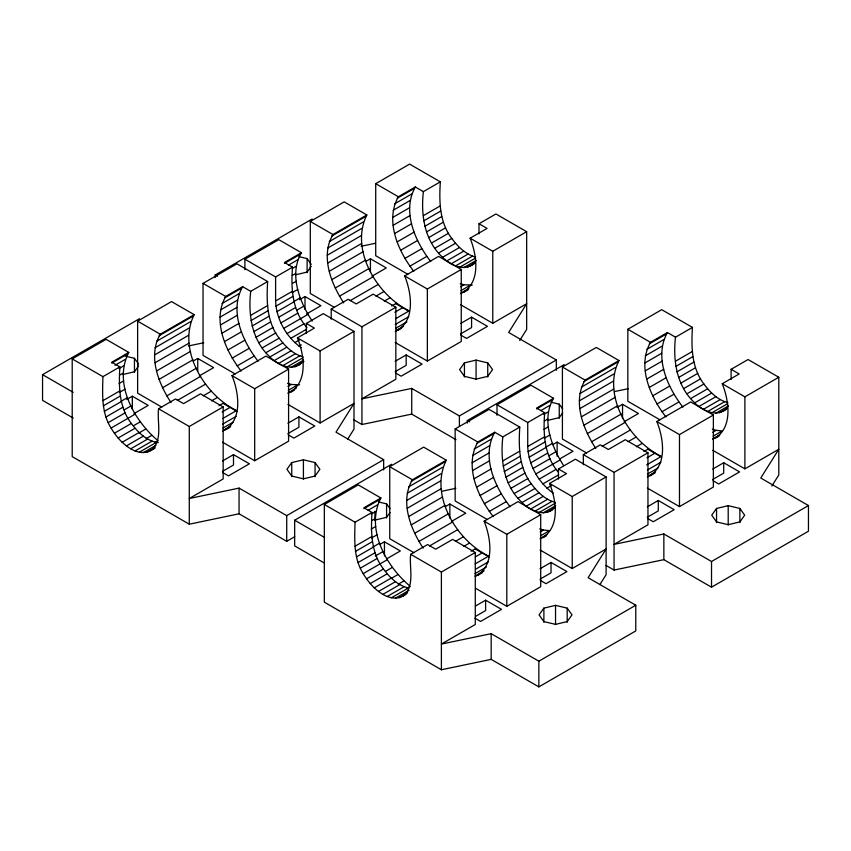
<?xml version="1.0" encoding="UTF-8"?>
<svg xmlns="http://www.w3.org/2000/svg" width="851" height="851" viewBox="0 0 851 851"><rect width="100%" height="100%" fill="white"/><g stroke="black" fill="none" stroke-linecap="round" stroke-linejoin="round"><path stroke-width="1.28" d="M154.744 442.754L158.137 440.797C133.915 420.702 113.034 383.141 128.767 352.42L106.109 339.336L72.207 358.909L72.207 456.615L189.273 524.195L239.057 513.802L286.723 541.321L294.712 536.715M171.008 402.566C158.392 383.258 147.563 355.931 160.275 334.22L194.177 314.657L171.519 301.573L137.628 321.146L137.628 393.162L161.722 407.076M222.994 418.373L236.557 410.544C204.283 394.949 176.902 349.399 194.177 314.657M241.099 371.015C225.526 350.92 212.027 320.71 225.696 296.456L242.641 286.67L250.705 291.329L267.661 281.543C266.416 300.903 266.703 322.029 279.117 338.145C285.138 346.325 292.925 354.09 302.999 356.782M258.055 361.228C242.482 341.134 228.983 310.923 242.641 286.67M312.157 321.072C299.552 301.765 288.712 274.437 301.435 252.726L278.777 239.652L244.886 259.225L244.886 269.693M343.676 302.871C331.06 283.564 320.231 256.236 332.954 234.536L366.845 214.963L344.198 201.878L310.296 221.451L310.296 293.467L334.4 307.381M395.672 318.678L409.225 310.86C376.95 295.254 349.58 249.705 366.845 214.963M413.777 271.32C398.204 251.226 384.705 221.026 398.364 196.762L415.309 186.975L423.383 191.635L440.329 181.848C439.095 201.219 439.382 222.334 451.796 238.45C457.806 246.63 465.603 254.406 475.666 257.098M409.352 585.584C385.641 565.458 365.292 528.301 380.886 497.984L358.228 484.9L324.337 504.473L324.337 602.178L441.392 669.758L491.176 659.365L538.853 686.885L635.782 630.921L635.782 605.231L588.105 577.712L606.114 548.969L572.223 568.542L540.087 549.991M430.723 261.534C415.15 241.439 401.651 211.239 415.309 186.975M423.128 548.129C410.512 528.822 399.683 501.494 412.405 479.783L446.296 460.21L423.649 447.137L389.747 466.71L389.747 538.726L413.852 552.639M475.124 563.936L488.676 556.107C456.402 540.513 429.032 494.963 446.296 460.21M493.229 516.578C477.656 496.484 464.146 466.274 477.815 442.02L494.761 432.234L502.835 436.893L519.78 427.106C518.546 446.467 518.823 467.593 531.247 483.708C537.258 491.878 545.044 499.654 555.118 502.345M510.175 506.792C494.601 486.698 481.102 456.487 494.761 432.234M563.575 465.518C551.352 446.435 541.034 419.554 553.554 398.289L530.907 385.205L497.005 404.778L497.005 415.256M595.796 448.434C583.19 429.127 572.351 401.8 585.073 380.089L618.975 360.526L596.317 347.442L562.415 367.015L562.415 439.031L586.52 452.945M646.664 464.901L661.355 456.413C629.07 440.818 601.7 395.268 618.975 360.526M665.897 416.884C650.324 396.789 636.825 366.579 650.483 342.325L667.439 332.539L675.503 337.198L692.448 327.412C691.214 346.772 691.501 367.898 703.915 384.014C709.925 392.194 717.723 399.97 727.796 402.651M682.842 407.097C667.269 387.003 653.77 356.803 667.439 332.539M647.366 476.954C667.929 467.38 663.844 438.85 656.823 421.522L690.725 401.949L713.372 415.022L713.372 487.038L679.481 506.611L647.345 488.059M347.761 439.042L353.995 429.095L353.995 331.39L323.274 313.657L306.328 323.433L306.328 333.549M519.738 340.464L526.663 329.401L526.663 231.695L495.942 213.963L478.996 223.749L478.996 233.855M599.881 584.605L606.114 574.659L606.114 476.954L575.393 459.21L558.447 468.997L558.447 479.102M771.857 486.017L778.793 474.964L778.793 377.259L748.072 359.526L731.115 369.313L731.115 379.418M138.585 365.994L134.447 371.759L122.799 374.546M311.253 266.299L307.115 272.065L295.467 274.852M291.755 462.582L286.936 469.305L291.755 476.039L303.413 478.826L315.061 476.039L319.891 469.305L315.061 462.582L303.413 459.795L291.755 462.582L291.755 476.709M464.433 362.888L459.604 369.611L464.433 376.344L476.081 379.131L487.74 376.344L492.559 369.611L487.74 362.888L476.081 360.101L464.433 362.888L464.433 377.014M390.013 512.515L386.567 517.312L374.919 520.099M562.692 412.82L559.245 417.628L547.587 420.415M543.885 608.135L539.055 614.869L543.885 621.592L555.533 624.379L567.192 621.592L572.01 614.869L567.192 608.135L555.533 605.348L543.885 608.135L543.885 622.272M716.553 508.451L711.723 515.174L716.553 521.908L728.201 524.695L739.859 521.908L744.689 515.174L739.859 508.451L728.201 505.664L716.553 508.451L716.553 522.578M303.296 360.271C295.435 373.004 277.958 365.675 269.927 356.963C251.832 340.453 248.035 314.583 250.705 291.329M475.964 260.576C468.103 273.309 450.636 265.98 442.594 257.279C424.5 240.769 420.702 214.888 423.383 191.635M555.416 505.834C547.555 518.567 530.088 511.238 522.046 502.526C503.952 486.017 500.154 460.146 502.835 436.893M728.084 406.14C720.223 418.873 702.756 411.544 694.714 402.831C676.63 386.322 672.822 360.452 675.503 337.198M72.207 358.909L102.928 376.653C102.45 393.992 101.301 412.735 111.077 428.064C115.97 436.329 122.438 443.839 130.735 448.817C137.436 452.86 147.149 454.657 153.233 448.573C162.498 437.563 156.967 421.649 158.552 408.757L175.497 398.97L183.561 403.629L200.517 393.843L223.164 406.927L223.164 478.943L189.273 498.505L239.057 488.112L286.723 515.632L383.652 459.678L383.652 469.943M222.579 431.085C243.141 421.511 239.046 392.981 232.025 375.653L265.927 356.08L288.585 369.153L288.585 441.169L254.683 460.742L222.547 442.19M287.989 393.311C308.551 383.748 304.456 355.218 297.446 337.879L314.391 328.092L306.328 323.433M395.247 331.39C415.809 321.827 411.714 293.287 404.704 275.958L438.595 256.385L461.253 269.469L461.253 341.485L427.351 361.058L395.226 342.496M460.668 293.627C481.219 284.053 477.134 255.523 470.114 238.195L487.059 228.408L478.996 223.749M324.337 504.473L355.058 522.206C354.569 539.555 353.42 558.299 363.196 573.617C368.089 581.882 374.568 589.403 382.865 594.381C389.556 598.413 399.268 600.221 405.363 594.136C414.618 583.126 409.086 567.213 410.671 554.32L427.617 544.534L435.691 549.193L452.636 539.406L475.284 552.48L475.284 624.496L441.392 644.069L491.176 633.676L538.853 661.195L635.782 605.231M475.688 576.233C495.197 565.862 491.006 538.385 484.155 521.206L518.046 501.633L540.704 514.717L540.704 586.733L506.802 606.306L475.815 588.413M540.108 538.874C560.671 529.311 556.586 500.771 549.565 483.442L566.511 473.656L558.447 468.997M712.787 439.19C733.349 429.617 729.254 401.087 722.233 383.748L739.189 373.961L731.115 369.313M73.197 418.043L42.55 400.353L42.55 374.663L139.479 318.7M215.218 277.543L215.218 274.969L312.147 219.005M235.174 373.951L203.038 355.399L203.038 283.383L236.94 263.81L267.661 281.543M407.842 274.256L375.716 255.704L375.716 183.688L409.608 164.115L440.329 181.848M128.767 352.42L111.811 362.207L119.885 366.866C118.64 386.226 118.927 407.352 131.341 423.458C137.926 432.34 146.829 441.212 158.297 442.616M301.435 252.726L284.489 262.512L292.553 267.171C290.744 288.095 292.297 311.179 306.988 327.592M111.768 363.079L127.586 353.952M159.105 335.751L193.007 316.189M224.526 297.988L241.471 288.202M284.447 263.395L300.265 254.258M331.784 236.067L365.675 216.494M397.194 198.294L414.139 188.518M114.928 365.345L125.097 359.473M156.605 341.272L190.507 321.699M222.026 303.509L238.971 293.723M288.723 265.001L297.765 259.778M329.284 241.588L363.186 222.015M394.694 203.814L411.65 194.028M102.928 376.653L119.885 366.866M244.886 259.225L275.607 276.958L292.553 267.171M119.055 368.526L123.576 365.919M155.084 347.719L188.986 328.146M220.505 309.955L237.45 300.169M292.85 268.182L296.244 266.225M327.763 248.035L361.654 228.462M393.173 210.261L410.118 200.474M119.672 375.089L123.055 373.132M154.574 354.931L188.475 335.368M219.984 317.168L236.94 307.381M292.34 275.394L295.733 273.437M327.241 255.247L361.143 235.674M392.662 217.484L409.608 207.697M119.055 383.546L123.576 380.94M155.084 362.739L188.986 343.166M220.505 324.976L237.45 315.189M292.85 283.202L296.244 281.245M327.763 263.055L361.654 243.482M393.173 225.281L410.118 215.494M102.928 400.651L119.885 390.864M250.705 315.338L267.661 305.552M301.233 347.676C286.266 337.156 276.33 319.285 275.607 300.967L292.553 291.18M423.383 215.643L440.329 205.857M119.448 392.407L125.097 389.141M156.605 370.951L190.507 351.378M222.026 333.177L238.971 323.391M292.116 292.712L297.765 289.446M329.284 271.256L363.186 251.683M394.694 233.493L411.65 223.707M103.279 405.874L120.225 396.087M251.056 320.55L268.001 310.775M275.947 306.179L292.893 296.393M423.724 220.866L440.669 211.08M120.81 401.459L127.586 397.545M159.105 379.355L193.007 359.782M224.526 341.581L241.471 331.794M293.489 301.765L300.265 297.85M331.784 279.66L365.675 260.087M397.194 241.897L414.139 232.11M104.29 411.363L121.246 401.576M252.066 326.039L269.022 316.253M276.969 311.668L293.914 301.882M424.745 226.355L441.69 216.569M126.82 399.396L132.331 396.215L148.223 405.395L133.905 413.66M193.337 360.994L197.74 358.452L213.633 367.632L199.315 375.897M299.499 299.712L304.998 296.531L320.891 305.7L306.573 313.966M366.015 261.31L370.419 258.757L386.301 267.937L371.993 276.203M105.96 416.979L122.916 407.193M253.736 331.667L270.692 321.88M278.639 317.285L295.584 307.509M426.415 231.972L443.36 222.185M124.225 409.852L131.001 405.938M162.52 387.737L196.411 368.175M227.93 349.974L244.875 340.187M296.893 310.158L303.669 306.243M335.188 288.053L369.089 268.48M400.598 250.279L417.554 240.493M108.247 422.596L125.193 412.809M256.023 337.273L272.969 327.486M280.915 322.901L297.861 313.115M428.691 237.589L445.637 227.802M111.077 428.064L135.235 414.107M166.753 395.917L200.655 376.344M232.163 358.154L249.12 348.367M258.853 342.74L275.798 332.954M283.745 328.369L307.913 314.423M339.421 296.222L373.323 276.649M404.842 258.459L421.788 248.673M431.521 243.046L448.477 233.27M114.396 433.244L131.341 423.458M262.172 347.931L279.117 338.145M287.064 333.56L304.02 323.774M434.84 248.237L451.796 238.45M331.22 319.178L331.22 309.062L348.165 299.275L356.239 303.935L373.185 294.148L395.843 307.232L395.843 379.248L361.941 398.821L411.724 388.418L459.402 415.948L556.331 359.984L556.331 370.259M133.416 425.787L140.202 421.873M177.359 400.417L205.612 384.099M237.131 365.909L254.077 356.122M350.038 300.722L378.28 284.415M409.799 266.214L426.745 256.428M118.119 438.031L135.064 428.244M265.895 352.708L282.84 342.921M290.787 338.336L306.605 329.209M438.563 253.024L455.519 243.237M122.15 442.286L139.096 432.499M269.927 356.963L286.872 347.176M294.818 342.591L299.339 339.985M442.594 257.279L459.54 247.492M138.979 432.936L145.766 429.021M203.261 395.821L211.176 391.247M375.94 296.127L383.844 291.563M126.395 445.913L143.34 436.127M274.171 360.59L291.116 350.803M299.063 346.219L301.318 344.91M446.839 260.906L463.784 251.119M146.138 438.637L151.786 435.382M211.559 400.874L217.207 397.608M384.226 301.18L389.875 297.924M130.735 448.817L147.691 439.031M278.522 363.494L295.467 353.718M451.19 263.81L468.135 254.024M135.086 450.934L152.042 441.148M282.872 365.611L299.818 355.824M455.54 265.927L472.486 256.14M219.026 405.64L223.547 403.034M391.705 305.956L396.215 303.339M139.33 452.211L156.286 442.424M287.106 366.887L302.935 357.76M459.785 267.193L475.603 258.066M143.362 452.604L155.797 445.435M291.138 367.292L303.573 360.111M463.816 267.597L476.241 260.417M158.552 408.757L189.273 426.489L223.164 406.927M232.025 375.653L254.683 388.726L288.585 369.153M297.446 337.879L320.093 350.963L353.995 331.39M331.22 309.062L361.941 326.805L395.843 307.232M404.704 275.958L427.351 289.032L461.253 269.469M470.114 238.195L492.772 251.268L526.663 231.695M147.085 452.126L154.999 447.552M294.861 366.802L303.903 361.579M467.529 267.108L475.443 262.544M150.404 450.764L154.925 448.158M298.18 365.451L300.435 364.143M470.848 265.757L474.241 263.799M222.143 411.948L230.057 407.384M394.811 312.253L402.725 307.69M222.558 424.192L236.121 416.362M287.978 386.428L291.361 384.471L299.616 384.78M395.236 324.497L408.788 316.668M460.646 286.734L464.04 284.777L472.294 285.085M222.941 428.053L233.11 422.181M288.351 390.29L297.393 385.067M395.609 328.358L406.916 321.838M461.029 290.595L470.06 285.372M222.856 430.585L230.759 426.021M288.266 392.822L296.18 388.258M395.524 330.901L403.438 326.327M460.944 293.127L468.848 288.563M225.558 429.861L230.078 427.255M290.968 392.098L294.361 390.141M398.225 330.177L401.619 328.22M463.635 292.404L468.156 289.797M222.483 460.987L233.493 454.625L249.386 463.806L228.462 475.879L222.792 472.603M287.893 423.224L298.914 416.862L314.796 426.032L293.882 438.116L288.202 434.84M395.151 361.292L406.172 354.941L422.053 364.111L401.14 376.195L395.46 372.908M460.572 323.529L471.582 317.168L487.474 326.348L466.55 338.421L460.87 335.145M222.483 471.38L233.493 465.029L233.493 454.625M287.893 433.616L298.914 427.255L298.914 416.862M395.151 371.696L406.172 365.334L406.172 354.941M460.572 333.922L471.582 327.571L471.582 317.168M287.968 404.427L320.093 422.979L353.995 403.406L335.985 432.148L383.652 459.678M460.636 304.732L492.772 323.284L526.663 303.711L508.653 332.464L556.331 359.984M324.178 562.947L294.669 545.906L294.669 520.227L391.598 464.263M467.348 423.096L467.348 420.532L564.277 364.568M487.293 519.504L455.157 500.952L455.157 428.936L489.059 409.374L519.78 427.106M659.961 419.82L627.836 401.268L627.836 329.252L661.727 309.679L692.448 327.412M380.886 497.984L363.941 507.77L372.004 512.419C370.77 531.79 371.047 552.905 383.471 569.021C389.673 577.521 397.874 585.467 408.406 587.988L391.46 597.764M553.554 398.289L536.609 408.076L544.672 412.735C543.034 433.244 544.183 455.891 558.373 472.199M363.898 508.643L379.716 499.516M411.224 481.315L445.126 461.742M476.645 443.552L493.591 433.765M536.566 408.959L552.384 399.821M583.903 381.631L617.794 362.058M649.313 343.857L666.259 334.071M368.175 510.249L377.216 505.026M408.735 486.836L442.626 467.263M474.145 449.073L491.091 439.286M540.853 410.554L549.884 405.342M581.403 387.141L615.305 367.568M646.813 349.378L663.769 339.592M355.058 522.206L372.004 512.419M497.005 404.778L527.726 422.522L544.672 412.735M371.174 514.089L375.695 511.472M407.204 493.282L441.105 473.709M472.624 455.519L489.57 445.733M543.842 414.394L548.363 411.788M579.882 393.587L613.784 374.025M645.292 355.824L662.248 346.038M371.791 520.652L375.185 518.695M406.693 500.494L440.595 480.921M472.114 462.731L489.059 452.945M544.459 420.958L547.853 419M579.371 400.81L613.263 381.237M644.781 363.037L661.727 353.25M371.174 529.109L375.695 526.503M407.204 508.302L441.105 488.729M472.624 470.539L489.57 460.753M543.842 429.415L548.363 426.808M579.882 408.608L613.784 389.045M645.292 370.845L662.248 361.058M355.058 546.214L372.004 536.428M502.835 460.891L519.78 451.115M553.363 493.229C538.385 482.719 528.45 464.848 527.726 446.52L544.672 436.733M675.503 361.207L692.448 351.42M371.568 537.97L377.216 534.705M408.735 516.504L442.626 496.941M474.145 478.741L491.091 468.954M544.236 438.276L549.884 435.01M581.403 416.82L615.305 397.247M646.813 379.046L663.769 369.27M355.399 551.437L372.344 541.651M503.175 466.114L520.121 456.327M528.067 451.743L545.023 441.956M675.843 366.43L692.799 356.643M372.929 547.023L379.716 543.108M411.224 524.907L445.126 505.334M476.645 487.144L493.591 477.358M545.608 447.328L552.384 443.414M583.903 425.223L617.794 405.65M649.313 387.45L666.259 377.663M356.42 556.926L373.366 547.14M504.196 471.603L521.142 461.816M529.088 457.232L546.034 447.445M676.864 371.908L693.81 362.132M380.046 544.321L384.45 541.779L400.342 550.959L387.131 558.586M445.456 506.558L449.86 504.015L465.752 513.185L451.445 521.45M552.714 444.637L557.118 442.095L573.01 451.264L559.798 458.891M617.028 407.501L622.538 404.321L638.431 413.501L624.113 421.766M358.09 562.543L375.036 552.756M505.866 477.22L522.812 467.433M530.758 462.848L547.704 453.062M678.534 377.536L695.48 367.749M375.217 556.065L383.12 551.501M414.639 533.3L448.541 513.727M480.049 495.537L497.005 485.751M549.012 455.721L555.799 451.807M587.307 433.616L621.209 414.043M652.728 395.843L669.673 386.056M360.367 568.16L377.312 558.373M508.143 482.836L525.088 473.05M533.034 468.465L549.991 458.678M680.811 383.141L697.767 373.355M363.196 573.617L387.365 559.671M418.873 541.481L452.775 521.908M484.293 503.707L501.239 493.92M510.972 488.304L527.928 478.517M535.875 473.933L552.82 464.146M553.256 463.891L560.032 459.987M591.551 441.786L625.442 422.213M656.961 404.023L673.907 394.236M683.651 388.609L700.596 378.823M366.515 578.808L383.471 569.021M514.291 493.495L531.247 483.708M539.194 479.124L556.139 469.337M686.97 393.8L703.915 384.014M583.339 464.731L583.339 454.625L600.295 444.839L608.359 449.498L625.304 439.712L647.962 452.796L647.962 524.812L614.06 544.385L663.854 533.981L711.521 561.5L808.45 505.547L808.45 531.226L711.521 587.19L663.854 559.671L614.06 570.064L606.029 565.426M385.546 571.34L392.322 567.426M429.489 545.97L457.732 529.662M489.251 511.472L506.196 501.686M602.157 446.286L630.41 429.968M661.918 411.778L678.875 401.991M370.238 583.595L387.184 573.808M518.014 498.271L534.96 488.485M542.906 483.9L558.724 474.762M690.682 398.576L707.638 388.79M374.27 587.85L391.215 578.063M522.046 502.526L538.991 492.74M546.938 488.155L551.459 485.549M694.714 402.831L711.67 393.056M391.109 578.489L397.885 574.574M455.391 541.374L463.295 536.811M628.059 441.69L635.974 437.116M378.514 591.477L395.46 581.69M526.29 506.154L543.236 496.367M698.958 406.459L715.914 396.672M398.257 584.201L403.917 580.946M463.678 546.438L469.326 543.172M636.346 446.743L641.994 443.488M382.865 594.381L399.81 584.594M530.641 509.058L547.587 499.271M703.309 409.374L720.265 399.587M387.216 596.498L404.161 586.711M534.992 511.174L551.937 501.388M707.66 411.49L724.605 401.704M406.863 588.318L410.256 586.36M471.146 551.203L475.666 548.597M643.824 451.519L648.345 448.902M539.236 512.451L555.054 503.313M711.904 412.756L727.722 403.629M395.481 598.168L409.044 590.339M543.268 512.845L555.692 505.675M715.936 413.16L728.36 405.98M410.671 554.32L441.392 572.053L475.284 552.48M484.155 521.206L506.802 534.29L540.704 514.717M549.565 483.442L572.223 496.527L606.114 476.954M583.339 454.625L614.06 472.358L647.962 452.796M656.823 421.522L679.481 434.595L713.372 415.022M722.233 383.748L744.891 396.832L778.793 377.259M399.204 597.679L407.618 592.828M546.98 512.366L554.895 507.802M719.659 412.671L727.562 408.108M402.523 596.328L405.916 594.37M550.299 511.004L552.565 509.706M722.978 411.32L726.36 409.363M475.39 556.862L482.177 552.948M646.941 457.817L654.845 453.253M475.815 569.106L488.24 561.926M540.098 531.992L543.491 530.035L549.512 530.63L540.481 535.843M647.356 470.06L660.919 462.231M712.766 432.297L716.159 430.34L722.191 430.936L713.149 436.159M475.06 573.617L486.357 567.085M647.739 473.922L657.908 468.05M474.975 576.148L484.176 570.84M540.385 538.385L547.172 534.471M647.643 476.454L655.557 471.89M713.064 438.69L719.84 434.776M477.677 575.425L482.198 572.819M543.087 537.662L546.48 535.705M650.345 475.73L654.866 473.124M715.765 437.967L719.148 436.01M475.709 605.912L485.613 600.189L501.505 609.359L480.581 621.443L474.911 618.166M540.023 568.776L551.033 562.426L566.926 571.595L546.002 583.68L540.321 580.403M647.281 506.856L658.291 500.494L674.183 509.675L653.26 521.748L647.579 518.472M712.691 469.092L723.701 462.731L739.593 471.901L718.669 483.985L713 480.709M475.709 616.305L485.613 610.582L485.613 600.189M540.023 579.18L551.033 572.819L551.033 562.426M647.281 517.248L658.291 510.898L658.291 500.494M712.691 479.485L723.701 473.124L723.701 462.731M712.755 450.296L744.891 468.848L778.793 449.275L760.783 478.017L808.45 505.547M361.101 246.269L375.142 243.333M188.422 345.953L203.751 342.751M353.91 419.873L361.941 424.511L411.724 414.107L455.998 439.669M614.496 391.556L628.538 388.63M441.829 491.25L455.87 488.314M298.967 256.662L307.115 258.608L311.253 264.374M551.086 402.225L559.245 404.172L562.692 408.98M125.129 356.069L134.447 358.303L138.585 364.068M378.408 501.909L386.567 503.866L390.013 508.664M460.231 283.638L464.04 284.777M712.351 429.202L716.159 430.34M287.564 383.322L291.361 384.471M539.683 528.886L543.491 530.035M375.716 183.688L398.364 196.762M627.836 329.252L650.483 342.325M310.296 221.451L332.954 234.536M562.415 367.015L585.073 380.089M395.843 303.711L408.459 311.009M647.962 449.275L660.589 456.561M215.218 274.969L217.494 276.277M467.348 420.532L469.614 421.841M203.038 283.383L225.696 296.456M455.157 428.936L477.815 442.02M137.628 321.146L160.275 334.22M389.747 466.71L412.405 479.783M223.164 403.406L236.94 411.352M475.284 548.969L489.059 556.916M42.55 374.663L73.197 392.354M294.669 520.227L324.178 537.258M744.891 396.832L744.891 468.848M739.859 508.451L739.859 522.578M728.201 505.664L728.201 524.929M711.521 561.5L711.521 587.19M679.481 434.595L679.481 506.611M663.854 533.981L663.854 559.671M622.538 404.321L622.538 418.447M614.06 472.358L614.06 570.064M572.223 496.527L572.223 568.542M567.192 608.135L567.192 622.272M559.245 404.172L559.245 418.298M557.118 442.095L557.118 456.221M555.533 605.348L555.533 624.623M538.853 661.195L538.853 686.885M527.726 422.522L527.726 446.52M506.802 534.29L506.802 606.306M492.772 251.268L492.772 323.284M491.176 633.676L491.176 659.365M487.74 362.888L487.74 377.014M476.081 360.101L476.081 379.365M459.402 415.948L459.402 426.223M449.86 504.015L449.86 518.142M441.392 572.053L441.392 669.758M427.351 289.032L427.351 361.058M411.724 388.418L411.724 414.107M386.567 503.866L386.567 517.993M384.45 541.779L384.45 555.905M374.919 511.355L374.919 520.344M370.419 258.757L370.419 271.607M361.941 326.805L361.941 424.511M320.093 350.963L320.093 422.979M315.061 462.582L315.061 476.709M307.115 258.608L307.115 272.735M304.998 296.531L304.998 309.37M303.413 459.795L303.413 479.06M286.723 515.632L286.723 541.321M275.607 276.958L275.607 300.967M254.683 388.726L254.683 460.742M239.057 488.112L239.057 513.802M197.74 358.452L197.74 371.302M189.273 426.489L189.273 524.195M134.447 358.303L134.447 372.43M132.331 396.215L132.331 409.065"/></g></svg>
